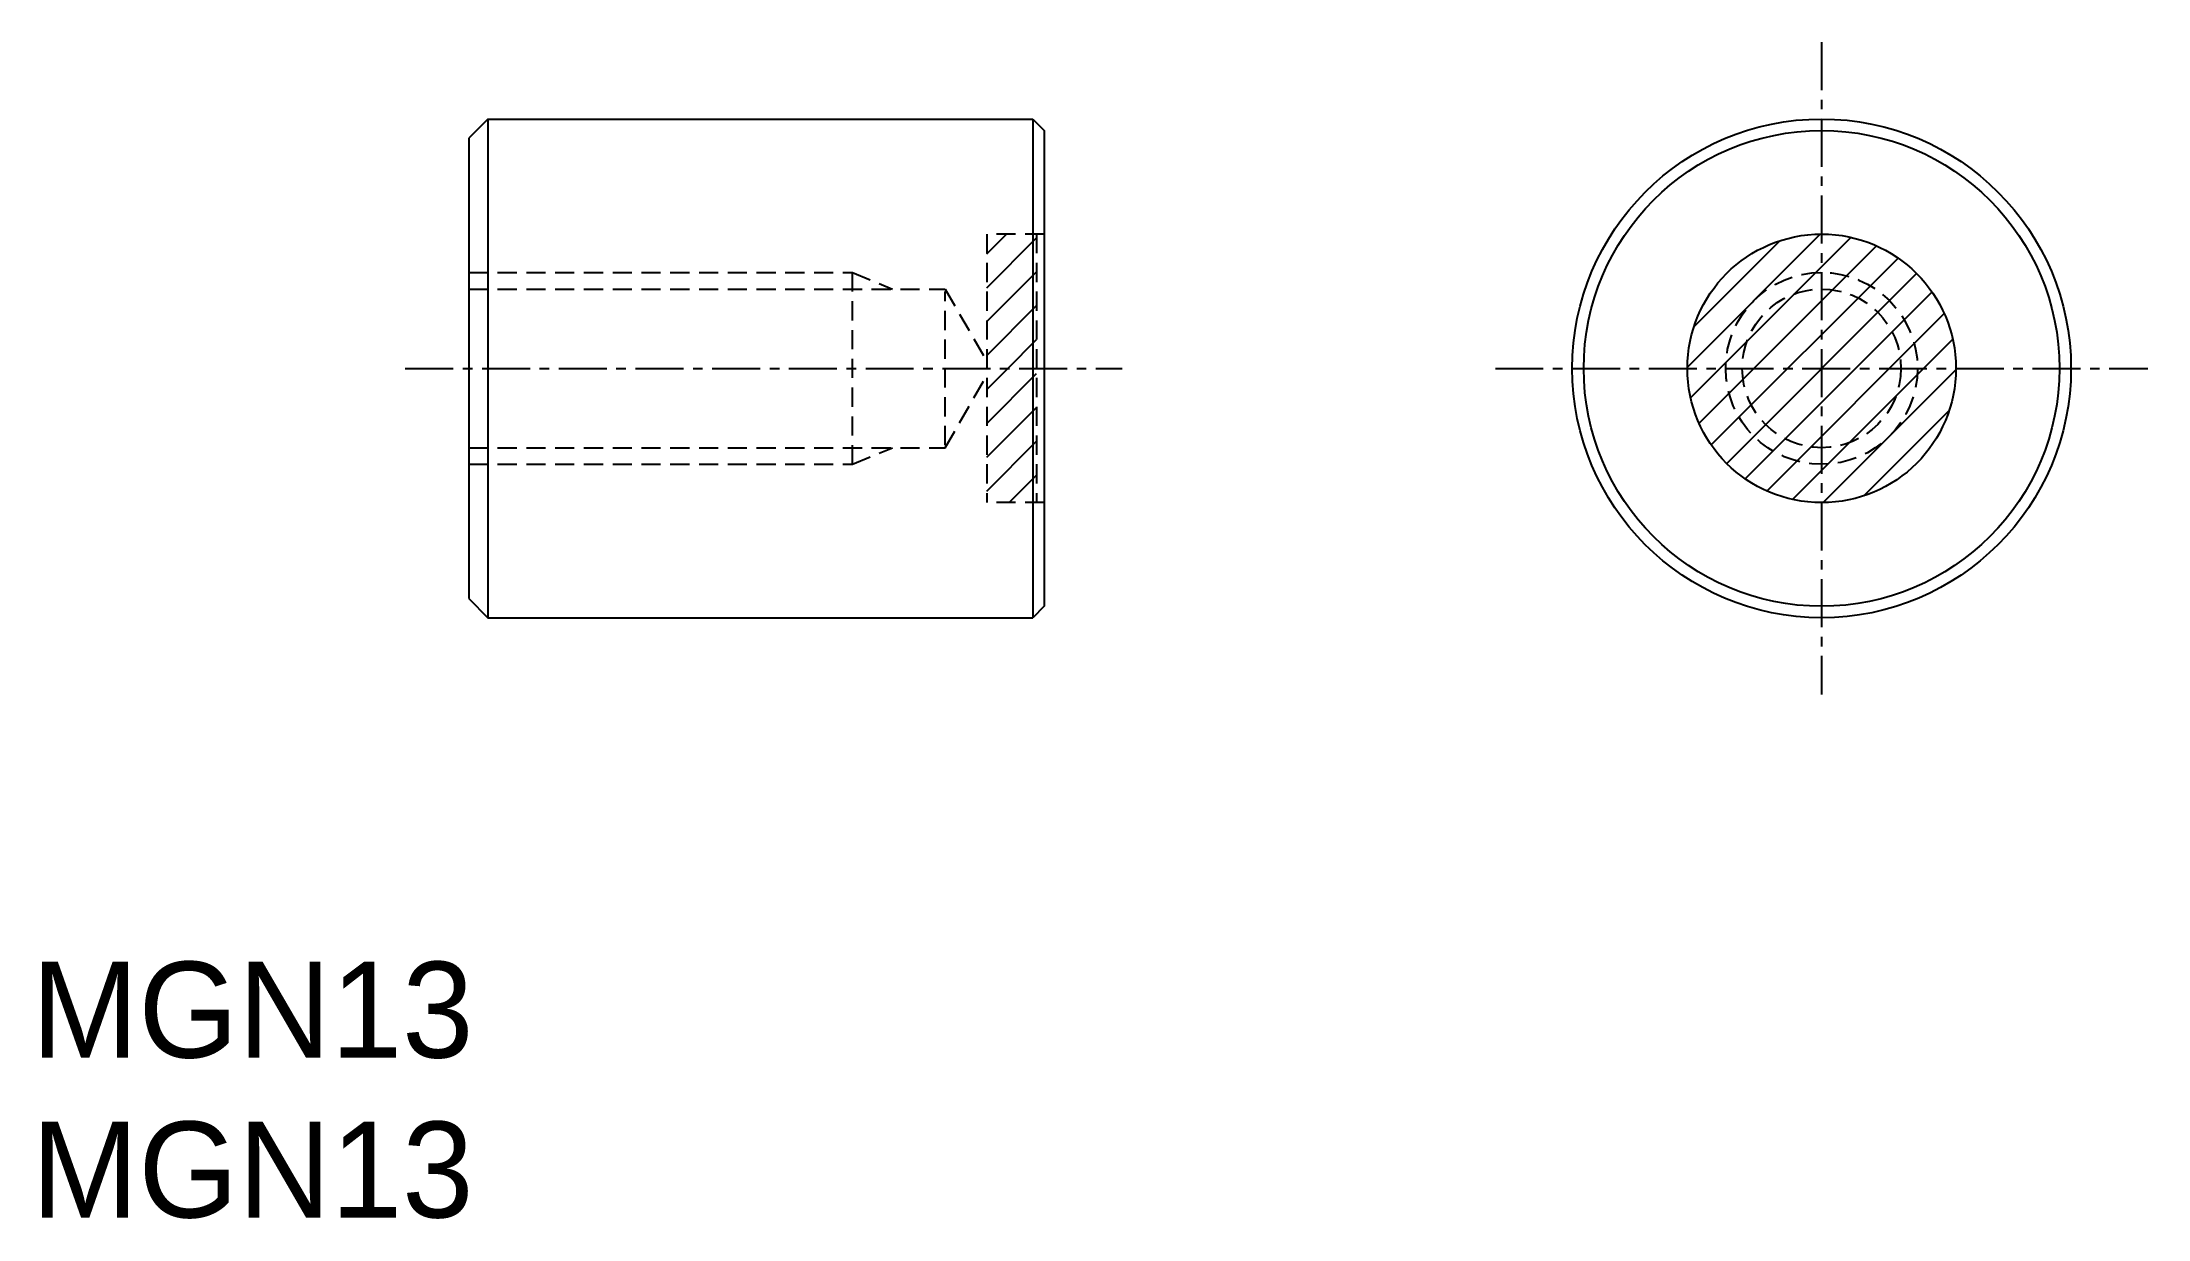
# Model space of a CAD drawing. Extents: x -35.4 to 19.5, y 16.2 to 46.9.
import ezdxf

# ---------------------------------------------------------------- set-up
doc = ezdxf.new("R2010")
doc.units = 0
doc.linetypes.add('CENTER', pattern=[2, 1.25, -0.25, 0.25, -0.25])
doc.linetypes.add('DASHED', pattern=[0.75, 0.5, -0.25])
doc.layers.get('0').update_dxf_attribs({"linetype": 'CONTINUOUS'})
doc.layers.add('CENTER', color=1, linetype='CENTER')

# ---------------------------------------------------------------- blocks, each defined once
blk = doc.blocks.new('*X2')
at = {"color": 0, "linetype": 'CONTINUOUS'}
for p, q in [((-10.745, 41.404), (-10.231, 41.918)), ((-10.745, 40.52), (-9.445, 41.82)), ((-10.745, 39.637), (-9.445, 40.937)), ((-10.745, 38.753), (-9.445, 40.053)), ((-10.195, 38.418), (-9.445, 39.169)), ((-10.745, 37.869), (-10.195, 38.418)), ((-10.745, 36.985), (-9.445, 38.285)), ((-10.745, 36.101), (-9.445, 37.401)), ((-10.745, 35.217), (-9.445, 36.517)), ((-10.16, 34.918), (-9.445, 35.633))]:
    blk.add_line(p, q, dxfattribs=at)
blk = doc.blocks.new('*X3')
at = {"color": 0, "linetype": 'CONTINUOUS'}
for p, q in [((7.516, 38.452), (10.982, 41.918)), ((7.601, 37.653), (11.782, 41.834)), ((7.691, 39.511), (9.924, 41.743)), ((7.821, 36.989), (12.445, 41.613)), ((8.14, 36.424), (13.01, 41.295)), ((8.542, 35.943), (13.492, 40.892)), ((9.024, 35.541), (13.894, 40.41)), ((9.59, 35.222), (14.212, 39.845)), ((10.254, 35.002), (14.432, 39.181)), ((11.054, 34.918), (14.516, 38.381)), ((12.114, 35.095), (14.34, 37.321))]:
    blk.add_line(p, q, dxfattribs=at)

msp = doc.modelspace()

# ---------------------------------------------------------------- linework, layer by layer
at = {"color": 7, "linetype": 'CONTINUOUS'}
for p, q in [((-23.745, 44.918), (-24.245, 44.418)), ((-23.745, 44.918), (-9.545, 44.918)), ((-23.745, 44.918), (-23.745, 31.918)), ((-9.545, 44.918), (-9.245, 44.618)), ((-9.545, 44.918), (-9.545, 31.918)), ((-9.245, 44.618), (-9.245, 32.218)), ((-24.245, 44.418), (-24.245, 32.418)), ((-24.245, 32.418), (-23.745, 31.918)), ((-23.745, 31.918), (-9.545, 31.918)), ((-9.245, 32.218), (-9.545, 31.918))]:
    msp.add_line(p, q, dxfattribs=at)
at = {"color": 3, "linetype": 'DASHED'}
for p, q in [((-10.745, 41.918), (-10.745, 34.918)), ((-9.245, 41.918), (-10.745, 41.918)), ((-9.445, 41.918), (-9.445, 34.918)), ((-24.245, 40.918), (-14.245, 40.918)), ((-14.245, 35.918), (-14.245, 40.918)), ((-14.245, 40.918), (-13.199, 40.485)), ((-24.245, 40.485), (-11.831, 40.485)), ((-11.831, 40.485), (-10.745, 38.605)), ((-11.831, 36.418), (-11.831, 40.418)), ((-11.831, 36.351), (-10.745, 38.232)), ((-24.245, 36.351), (-11.831, 36.351)), ((-14.245, 35.918), (-13.199, 36.351)), ((-24.245, 35.918), (-14.245, 35.918)), ((-9.245, 34.918), (-10.745, 34.918))]:
    msp.add_line(p, q, dxfattribs=at)
at = {"color": 7, "linetype": 'CONTINUOUS'}
for radius in [6.5, 6.2, 3.5]:
    msp.add_circle((11.016, 38.418), radius, dxfattribs=at)
at = {"color": 3, "linetype": 'DASHED'}
for radius in [2.5, 2.067]:
    msp.add_circle((11.016, 38.418), radius, dxfattribs=at)
at = {"layer": 'CENTER', "color": 1, "linetype": 'CENTER'}
for p, q in [((11.016, 46.922), (11.016, 29.914)), ((-25.9, 38.418), (-7.217, 38.418)), ((2.512, 38.418), (19.52, 38.418))]:
    msp.add_line(p, q, dxfattribs=at)

# ---------------------------------------------------------------- block references
at = {"color": 3, "linetype": 'CONTINUOUS'}
for name in ['*X2', '*X3']:
    msp.add_blockref(name, (0, 0), dxfattribs=at)

# ---------------------------------------------------------------- texts
for p in [(-35.641, 20.452), (-35.641, 16.285)]:
    msp.add_text('MGN13', height=2.5).set_placement(p)

doc.saveas('drawing.dxf')
